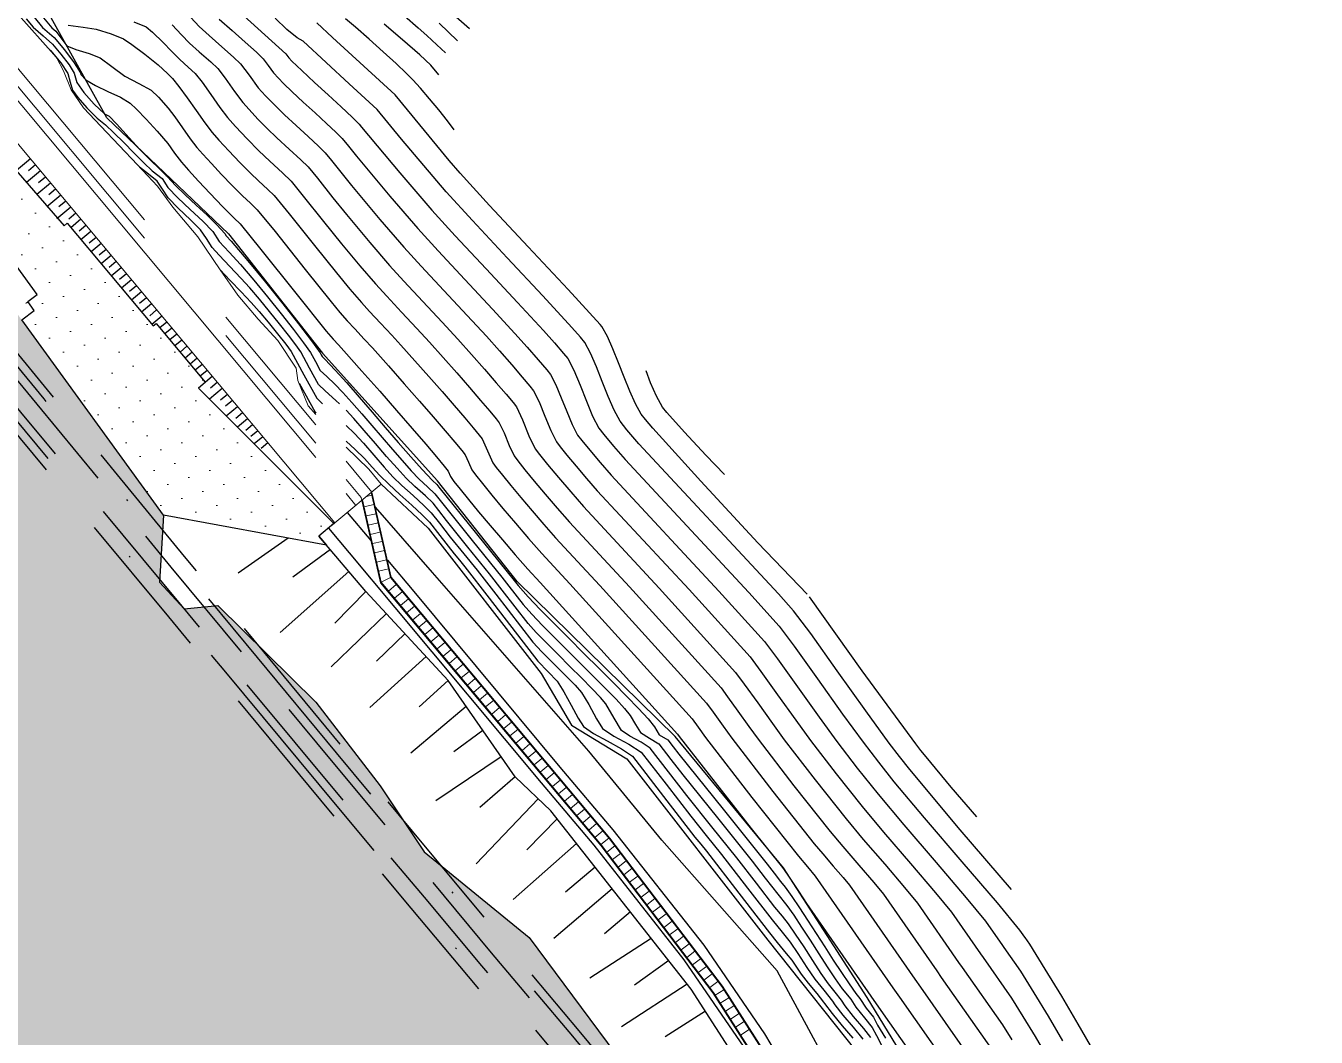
# Model space of a CAD drawing. Extents: x -367 to 63045, y 275 to 109039.
# Drawn here: x 62294.1 to 62376, y 108328.4 to 108392.6 of the extents above; entities that cross this region are included whole.
import ezdxf

# ---------------------------------------------------------------- set-up
doc = ezdxf.new("R2010")
doc.units = 0
doc.header["$LTSCALE"] = 25.401856
doc.header["$MEASUREMENT"] = 0
for name, pattern in [('ACAD_ISO04W100', [30, 24, -3, 0, -3]), ('NASCOSTA', [9.525, 6.35, -3.175]), ('TRATTEGGIATA2', [0.375, 0.25, -0.125]), ('TRATTOPUNTO2', [12.7, 6.35, -3.175, 0, -3.175])]:
    doc.linetypes.add(name, pattern=pattern)
for name, color, linetype in [('Bâti', 7, 'Continuous'), ('CANALISATION', 2, 'Continuous'), ('colore lago', 131, 'Continuous'), ('Conduite 1000', 170, 'Continuous'), ('curve livello 5m', 7, 'Continuous'), ('Limite fiume', 6, 'Continuous'), ('LIN010CO', 2, 'Continuous'), ('LIN010TR', 2, 'NASCOSTA'), ('LIN018CO', 6, 'Continuous'), ('LIN018TR', 6, 'NASCOSTA'), ('LINCOLO-ROSSO-070', 30, 'Continuous'), ('pendenze', 2, 'Continuous'), ('Per+Mod Surf', 7, 'Continuous'), ('sezioni', 7, 'Continuous'), ('Strade', 7, 'Continuous'), ('TalusHautBas', 7, 'Continuous')]:
    doc.layers.add(name, color=color, linetype=linetype)
doc.layers.add('Colori bordi', color=5, linetype='Continuous', plot=False)
doc.layers.add('no_plot', color=5, linetype='Continuous', plot=False)

msp = doc.modelspace()

# ---------------------------------------------------------------- hatches: boundary and pattern name
at = {"layer": 'colore lago', "linetype": 'Continuous', "lineweight": 0}
msp.add_hatch(color=256, dxfattribs=at).paths.add_polyline_path([(62336.92323, 108293.04813), (62333.90524, 108303.27811), (62333.50124, 108310.92212), (62334.36424, 108318.97013), (62332.61625, 108325.87713), (62326.06826, 108334.70213), (62319.40526, 108340.13313), (62316.61826, 108344.33414), (62312.52126, 108349.63313), (62306.31327, 108355.78014), (62304.17027, 108355.55414), (62302.59827, 108357.25814), (62302.86027, 108361.51714), (62293.86072, 108373.91181), (62285.29071, 108385.71488), (62282.40962, 108385.02816), (62274.51151, 108391.43158), (62273.76615, 108394.55875), (62260.40498, 108410.55144), (62260.52889, 108410.65209), (62260.3153, 108410.90117), (62255.5903, 108416.41117), (62250.33131, 108421.94018), (62241.24231, 108431.17917), (62234.98331, 108437.62619), (62227.60532, 108445.26418), (62220.97633, 108452.32219), (62211.76733, 108462.6542), (62208.62233, 108466.7012), (62197.58734, 108482.1832), (62191.89137, 108491.3199), (62191.43882, 108491.03891), (62186.59769, 108488.03303), (62181.27969, 108484.73108), (62168.59034, 108476.85222), (62174.6282, 108467.19098), (62189.12332, 108443.99721), (62186.69934, 108442.47111), (62188.56332, 108439.28421), (62189.55032, 108437.2682), (62191.19031, 108432.91621), (62192.78731, 108428.64721), (62194.52631, 108424.4992), (62197.2043, 108419.1592), (62200.2003, 108414.07821), (62204.1643, 108407.81121), (62206.6852, 108403.75234), (62207.99329, 108401.6462), (62212.81229, 108394.01118), (62216.40901, 108388.33722), (62217.92529, 108388.60119), (62221.00729, 108386.75419), (62224.21728, 108383.37418), (62224.25628, 108374.64619), (62231.54027, 108364.01618), (62237.33527, 108356.54217), (62246.91026, 108344.37718), (62258.01525, 108328.60216), (62257.89824, 108328.25189), (62266.16024, 108316.11416), (62275.87224, 108302.28214), (62285.89723, 108284.80716), (62293.80836, 108270.24562), (62344.47634, 108270.24559), (62342.63322, 108276.55612), (62338.51123, 108287.84912)])
at = {"layer": 'LIN010CO', "linetype": 'Continuous', "lineweight": 0}
h = msp.add_hatch(dxfattribs=at)
h.set_pattern_fill('DOTS', color=256, scale=20, angle=-45.0000337, style=0)
h.set_pattern_definition([(314.9999663, (170922.6624, 46313.891), (1.325825475, 0.441940959), [0, -1.25])])
h.paths.add_polyline_path([(62293.8866, 108373.87615), (62294.74989, 108374.50297), (62294.36226, 108375.0659), (62294.97124, 108375.52722), (62287.60552, 108385.68906), (62288.17528, 108386.18233), (62282.90207, 108393.29149), (62282.52255, 108393.0156), (62281.52408, 108397.20465), (62296.55122, 108379.88712), (62296.74527, 108380.04923), (62302.195, 108373.52616), (62302.38904, 108373.68828), (62305.512, 108369.95025), (62305.07168, 108369.58238), (62313.72335, 108361.01655), (62312.72414, 108360.17064), (62313.20972, 108359.60155), (62302.86027, 108361.51714)])

# ---------------------------------------------------------------- linework, layer by layer
at = {"layer": 'Bâti', "color": 2, "linetype": 'Continuous'}
for p, q in [((62314.52294, 108361.68366), (62316.02128, 108359.89797)), ((62313.32636, 108360.68276), (62314.63669, 108359.12113)), ((62314.63669, 108359.12113), (62317.54327, 108355.65713)), ((62317.06852, 108358.64989), (62318.74183, 108356.65567)), ((62318.74183, 108356.65567), (62328.01701, 108345.51984)), ((62317.54326, 108355.65715), (62326.82025, 108344.51914)), ((62328.01701, 108345.51984), (62331.368, 108341.5394)), ((62326.82025, 108344.51914), (62330.15825, 108340.55414)), ((62331.368, 108341.5394), (62337.14131, 108334.21007)), ((62330.15825, 108340.55414), (62335.88325, 108333.28614)), ((62337.14131, 108334.21007), (62340.99163, 108328.57867)), ((62335.88325, 108333.28614), (62339.67724, 108327.73714)), ((62340.99163, 108328.57867), (62345.97806, 108320.24771))]:
    msp.add_line(p, q, dxfattribs=at)
at = {"layer": 'CANALISATION', "linetype": 'Continuous', "lineweight": 0}
for p, q in [((62316.62652, 108357.22555), (62330.60626, 108340.53814)), ((62316.67263, 108357.24839), (62317.26785, 108357.54334)), ((62317.13536, 108356.69603), (62317.63031, 108357.11067)), ((62317.52071, 108356.23605), (62318.01566, 108356.65069)), ((62317.90606, 108355.77607), (62318.401, 108356.1907)), ((62318.2914, 108355.31608), (62318.78635, 108355.73072)), ((62318.67675, 108354.8561), (62319.1717, 108355.27074)), ((62319.0621, 108354.39612), (62319.55704, 108354.81076)), ((62319.44744, 108353.93614), (62319.94239, 108354.35077)), ((62319.83279, 108353.47615), (62320.32774, 108353.89079)), ((62320.21814, 108353.01617), (62320.71308, 108353.43081)), ((62320.60348, 108352.55619), (62321.09843, 108352.97082)), ((62320.98883, 108352.0962), (62321.48378, 108352.51084)), ((62321.37418, 108351.63622), (62321.86912, 108352.05086)), ((62321.75952, 108351.17624), (62322.25447, 108351.59088)), ((62322.14487, 108350.71626), (62322.63982, 108351.13089)), ((62322.53022, 108350.25627), (62323.02516, 108350.67091)), ((62322.91556, 108349.79629), (62323.41051, 108350.21093)), ((62323.30091, 108349.33631), (62323.79586, 108349.75095)), ((62323.68626, 108348.87633), (62324.1812, 108349.29096)), ((62324.0716, 108348.41634), (62324.56655, 108348.83098)), ((62324.45695, 108347.95636), (62324.9519, 108348.371)), ((62324.8423, 108347.49638), (62325.33724, 108347.91102)), ((62325.22764, 108347.0364), (62325.72259, 108347.45103)), ((62325.61299, 108346.57641), (62326.10794, 108346.99105)), ((62325.99834, 108346.11643), (62326.49328, 108346.53107)), ((62326.38368, 108345.65645), (62326.87863, 108346.07108)), ((62326.76903, 108345.19646), (62327.26398, 108345.6111)), ((62327.15438, 108344.73648), (62327.64932, 108345.15112)), ((62327.53972, 108344.2765), (62328.03467, 108344.69114)), ((62327.92507, 108343.81652), (62328.42002, 108344.23115)), ((62328.31042, 108343.35653), (62328.80536, 108343.77117)), ((62328.69576, 108342.89655), (62329.19071, 108343.31119)), ((62329.08111, 108342.43657), (62329.57606, 108342.85121)), ((62329.46646, 108341.97659), (62329.9614, 108342.39122)), ((62329.8518, 108341.5166), (62330.34675, 108341.93124)), ((62330.23715, 108341.05662), (62330.7321, 108341.47126)), ((62330.6225, 108340.59664), (62331.11744, 108341.01127)), ((62330.98737, 108340.11951), (62331.50155, 108340.51005)), ((62331.35033, 108339.64166), (62331.8645, 108340.0322)), ((62331.71325, 108339.16386), (62332.22742, 108339.55441)), ((62332.07616, 108338.68606), (62332.59033, 108339.07661)), ((62332.43908, 108338.20826), (62332.95325, 108338.59881)), ((62332.802, 108337.73047), (62333.31617, 108338.12101)), ((62333.16492, 108337.25267), (62333.67909, 108337.64321)), ((62333.52783, 108336.77487), (62334.042, 108337.16541)), ((62333.89075, 108336.29707), (62334.40492, 108336.68762)), ((62334.25367, 108335.81927), (62334.76784, 108336.20982)), ((62334.61658, 108335.34148), (62335.13075, 108335.73202)), ((62334.9795, 108334.86368), (62335.49367, 108335.25422)), ((62335.34242, 108334.38588), (62335.85659, 108334.77642)), ((62335.70534, 108333.90808), (62336.21951, 108334.29862)), ((62336.06825, 108333.43028), (62336.58242, 108333.82083)), ((62336.43117, 108332.95248), (62336.94534, 108333.34303)), ((62336.79409, 108332.47469), (62337.30826, 108332.86523)), ((62337.157, 108331.99689), (62337.67117, 108332.38743)), ((62337.51992, 108331.51909), (62338.03409, 108331.90963)), ((62338.41285, 108331.37953), (62337.86895, 108331.0316)), ((62338.73618, 108330.8741), (62338.19227, 108330.52616)), ((62339.0595, 108330.36867), (62338.5156, 108330.02073)), ((62339.38283, 108329.86324), (62338.83892, 108329.5153)), ((62339.70615, 108329.35781), (62339.16224, 108329.00987)), ((62340.02948, 108328.85237), (62339.48557, 108328.50444))]:
    msp.add_line(p, q, dxfattribs=at)
at = {"layer": 'CANALISATION', "linetype": 'Continuous', "lineweight": 0, "flags": 128}
for points in [[(62316.67262, 108357.2484), (62330.64896, 108340.56505), (62337.7555, 108331.20893), (62343.54639, 108322.15642), (62348.91514, 108310.66853), (62354.1961, 108294.21248)], [(62317.26785, 108357.54334), (62331.1538, 108340.96787), (62338.2854, 108331.57877), (62344.11328, 108322.46843), (62349.51742, 108310.90481), (62354.81089, 108294.40978)], [(62317.31395, 108357.56618), (62331.19291, 108340.99907), (62338.32645, 108331.60742), (62344.15719, 108322.4926), (62349.56407, 108310.92311), (62354.85852, 108294.42506)], [(62330.60626, 108340.53814), (62337.71424, 108331.18013), (62343.50224, 108322.13212), (62348.86823, 108310.65013), (62354.14822, 108294.19712)]]:
    msp.add_lwpolyline(points, dxfattribs=at)
at = {"layer": 'Colori bordi', "linetype": 'Continuous', "lineweight": 0, "flags": 128}
msp.add_lwpolyline([(62293.80836, 108270.24562), (62344.47634, 108270.24559), (62342.63322, 108276.55612), (62338.51123, 108287.84912), (62336.92323, 108293.04813), (62333.90524, 108303.27811), (62333.50124, 108310.92212), (62334.36424, 108318.97013), (62332.61625, 108325.87713), (62326.06826, 108334.70213), (62319.40526, 108340.13313), (62316.61826, 108344.33414), (62312.52126, 108349.63313), (62306.31327, 108355.78014), (62304.17027, 108355.55414), (62302.59827, 108357.25814), (62302.86027, 108361.51714), (62293.86072, 108373.91181)], dxfattribs=at)
at = {"layer": 'Conduite 1000', "linetype": 'TRATTEGGIATA2', "ltscale": 1.5, "flags": 128}
for points, elevation in [([(62251.95946, 108435.53684), (62257.4907, 108429.58396), (62263.07437, 108424.05841), (62264.02223, 108422.78383), (62264.81419, 108421.02543), (62266.05072, 108417.42945), (62273.68149, 108396.40989), (62274.80459, 108394.23107), (62275.54754, 108393.3015), (62285.15483, 108381.73258), (62287.02351, 108379.45941), (62288.3225, 108377.94112), (62288.51647, 108377.71842), (62290.86799, 108375.02093), (62291.05237, 108374.80341), (62292.10461, 108373.56749), (62292.17715, 108373.4816), (62295.67762, 108369.23307), (62299.92524, 108364.06733), (62304.18014, 108358.89406), (62309.20658, 108352.82374), (62314.23312, 108346.7533), (62319.36916, 108340.58435), (62324.5069, 108334.41528), (62329.22024, 108328.76836), (62333.93474, 108323.12195), (62354.72119, 108298.35522), (62356.13646, 108296.63077), (62357.41948, 108295.16879), (62358.1715, 108294.23255), (62359.12181, 108293.10567), (62359.46553, 108292.72139), (62364.09006, 108286.93347), (62371.40697, 108278.241), (62371.76234, 108277.14286), (62370.74431, 108276.81342), (62370.45345, 108277.71223), (62363.26266, 108286.25487), (62358.64817, 108292.03023), (62358.31389, 108292.40394), (62357.34529, 108293.55252), (62356.59987, 108294.48054), (62355.32057, 108295.93828), (62353.89782, 108297.67185), (62333.11428, 108322.43512), (62328.39878, 108328.08271), (62323.68507, 108333.73008), (62318.54685, 108339.89972), (62313.40989, 108346.06977), (62308.38244, 108352.14133), (62303.35487, 108358.21301), (62299.09877, 108363.38775), (62294.85182, 108368.55267), (62291.35549, 108372.79617), (62291.28851, 108372.87547), (62290.2369, 108374.11066), (62290.05656, 108374.32342), (62287.70961, 108377.01565), (62287.51254, 108377.24192), (62286.20363, 108378.7718), (62284.32996, 108381.05104), (62274.71796, 108392.62562), (62273.90228, 108393.64619), (62272.69906, 108395.98046), (62265.04183, 108417.07289), (62263.81836, 108420.63092), (62263.09432, 108422.23852), (62262.26413, 108423.35486), (62256.72212, 108428.83919), (62251.1756, 108434.80851)], 279.04002), ([(62252.41321, 108431.84472), (62254.14115, 108430.06182), (62258.02784, 108426.06464), (62261.92291, 108422.06028), (62262.7758, 108420.95461), (62263.27823, 108419.7726), (62264.06082, 108417.4834), (62264.96708, 108414.69504), (62265.87182, 108411.91133), (62271.4111, 108395.0468), (62272.60671, 108392.52841), (62273.16639, 108391.87993), (62283.44518, 108379.71143), (62284.98426, 108377.84661), (62285.99854, 108376.72741), (62287.47736, 108375.21273), (62288.9777, 108373.67422), (62289.15044, 108373.48544), (62290.34883, 108372.2227), (62292.05886, 108370.14168), (62293.77573, 108368.05304), (62298.89739, 108361.89308), (62304.02188, 108355.73194), (62307.20367, 108351.89342), (62314.27247, 108343.36907), (62319.39961, 108337.2491), (62323.03994, 108332.90385), (62324.53695, 108331.11621), (62324.65013, 108330.97909), (62325.7453, 108329.67485), (62334.25039, 108319.52437), (62334.42615, 108319.3151), (62350.21247, 108300.51809), (62352.17408, 108298.15808), (62354.56962, 108295.25147), (62355.40394, 108294.28255), (62356.42608, 108293.00175), (62357.81361, 108291.33771), (62361.63176, 108286.69279), (62365.61676, 108281.91706), (62369.66666, 108277.06356), (62370.1606, 108275.60771), (62369.14733, 108275.26393), (62368.71742, 108276.53105), (62364.79521, 108281.23153), (62360.80768, 108286.01029), (62356.98941, 108290.65536), (62355.59692, 108292.32534), (62354.58008, 108293.5995), (62353.75126, 108294.56203), (62351.34979, 108297.47584), (62349.39134, 108299.83204), (62333.60679, 108318.62695), (62333.43063, 108318.83669), (62324.92551, 108328.98721), (62323.82779, 108330.29449), (62323.71416, 108330.43217), (62322.21974, 108332.21671), (62318.57941, 108336.56196), (62313.45054, 108342.68399), (62306.37988, 108351.21058), (62303.19867, 108355.04841), (62298.07463, 108361.209), (62292.95105, 108367.37127), (62291.23217, 108369.46236), (62289.5464, 108371.51386), (62288.36762, 108372.75592), (62288.19978, 108372.93934), (62286.71174, 108374.46524), (62285.21904, 108375.99415), (62284.17478, 108377.14643), (62282.62383, 108379.02563), (62272.35264, 108391.18512), (62271.70215, 108391.93883), (62270.41558, 108394.64883), (62264.85473, 108411.57901), (62263.94947, 108414.36431), (62263.04573, 108417.14495), (62262.27832, 108419.38975), (62261.84475, 108420.40974), (62261.11315, 108421.35819), (62257.26071, 108425.31871), (62253.3734, 108429.31652), (62251.64486, 108431.10005)], 277.83343)]:
    msp.add_lwpolyline(points, close=True, dxfattribs=dict(at, elevation=elevation))
at = {"layer": 'Conduite 1000', "linetype": 'TRATTOPUNTO2', "ltscale": 0.1, "flags": 128}
for points, elevation in [([(62251.56753, 108435.17267), (62257.10641, 108429.21158), (62262.66925, 108423.70664), (62263.55828, 108422.51117), (62264.31628, 108420.82817), (62265.54628, 108417.25117), (62273.19028, 108396.19517), (62274.35343, 108393.93863), (62275.13275, 108392.96356), (62284.7424, 108381.39181), (62286.61357, 108379.1156), (62287.91752, 108377.59152), (62288.11304, 108377.36704), (62290.46228, 108374.67217), (62290.64464, 108374.45703), (62291.69656, 108373.22148), (62291.76632, 108373.13888), (62295.26472, 108368.89287), (62299.512, 108363.72754), (62303.7675, 108358.55354), (62308.79451, 108352.48254), (62313.82151, 108346.41154), (62318.95801, 108340.24203), (62324.09598, 108334.07268), (62328.80951, 108328.42553), (62333.52451, 108322.77853), (62354.30951, 108298.01353), (62355.72851, 108296.28453), (62357.00968, 108294.82467), (62357.7584, 108293.89253), (62358.71785, 108292.7548), (62359.05685, 108292.37581), (62363.67636, 108286.59417), (62370.93021, 108277.97661), (62371.25333, 108276.97814)], 279.04002), ([(62252.02903, 108431.47238), (62253.75728, 108429.68917), (62257.64428, 108425.69167), (62261.51803, 108421.70923), (62262.31028, 108420.68217), (62262.77828, 108419.58117), (62263.55328, 108417.31417), (62264.45828, 108414.52967), (62265.36328, 108411.74517), (62270.91334, 108394.84782), (62272.15443, 108392.23362), (62272.75952, 108391.53252), (62283.03451, 108379.36853), (62284.57952, 108377.49652), (62285.60879, 108376.36078), (62287.09455, 108374.83898), (62288.58874, 108373.30678), (62288.75903, 108373.12068), (62289.94762, 108371.86828), (62291.64552, 108369.80202), (62293.36339, 108367.71216), (62298.48601, 108361.55104), (62303.61028, 108355.39017), (62306.79178, 108351.552), (62313.86151, 108343.02653), (62318.98951, 108336.90553), (62322.62984, 108332.56028), (62324.12555, 108330.77419), (62324.23896, 108330.63679), (62325.3354, 108329.33103), (62333.84051, 108319.18053), (62334.01647, 108318.97103), (62349.80191, 108300.17506), (62351.76193, 108297.81696), (62354.16044, 108294.90675), (62354.99201, 108293.94103), (62356.0115, 108292.66354), (62357.40151, 108290.99654), (62361.21972, 108286.35154), (62365.20599, 108281.5743), (62369.19204, 108276.7973), (62369.65397, 108275.43582)], 277.83343)]:
    msp.add_lwpolyline(points, dxfattribs=dict(at, elevation=elevation))
at = {"layer": 'curve livello 5m', "color": 2, "flags": 128}
for points in [[(62300.98674, 108392.826), (62301.77012, 108392.51838), (62302.16088, 108392.17274), (62302.83585, 108391.52848), (62302.83585, 108391.52848), (62303.37803, 108390.96784), (62303.89703, 108390.43246), (62303.89703, 108390.43246), (62304.43543, 108389.94948), (62304.87812, 108389.54719), (62304.87812, 108389.54719), (62305.30384, 108389.0009), (62305.85662, 108388.22012), (62306.4315, 108387.40494), (62306.92353, 108386.75546), (62306.92353, 108386.75546), (62307.42668, 108386.19139), (62308.16318, 108385.40841), (62308.91206, 108384.6414), (62308.91206, 108384.6414), (62309.60077, 108383.99083), (62310.41357, 108383.2438), (62310.96588, 108382.71351), (62310.96588, 108382.71351), (62311.73113, 108381.77412), (62313.02378, 108380.14801), (62314.14821, 108378.74904), (62314.14821, 108378.74904), (62315.32808, 108377.33909), (62316.31083, 108376.19392), (62316.31083, 108376.19392), (62317.0282, 108375.40851), (62317.97412, 108374.39564), (62318.94386, 108373.35788), (62319.73266, 108372.49784), (62319.73266, 108372.49784), (62320.60881, 108371.5145), (62321.46893, 108370.54021), (62322.2742, 108369.6198), (62322.98582, 108368.79808), (62323.56496, 108368.11988), (62323.97281, 108367.63001), (62324.17056, 108367.37331), (62324.17056, 108367.37331), (62324.4794, 108366.72919), (62324.79573, 108365.93481), (62325.10816, 108365.27838), (62325.10816, 108365.27838), (62325.34584, 108364.95333), (62325.78787, 108364.39929), (62326.38542, 108363.67479), (62327.08969, 108362.83836), (62327.85185, 108361.94855), (62328.62308, 108361.06388), (62328.62308, 108361.06388), (62332.4332, 108356.9635), (62338.2421, 108350.54903), (62338.66024, 108349.98578), (62339.3107, 108349.07508), (62340.01355, 108348.08886), (62340.58886, 108347.299), (62340.58886, 108347.299), (62342.87026, 108344.33602), (62345.16962, 108341.43725), (62345.16962, 108341.43725), (62345.97992, 108340.47108), (62346.99333, 108339.28866), (62347.93893, 108338.18329), (62348.54577, 108337.44821), (62348.54577, 108337.44821), (62351.92586, 108332.5822), (62352.21764, 108332.16591), (62355.53008, 108327.43975)], [(62356.6809, 108337.74114), (62353.42403, 108341.53261), (62350.22302, 108345.37136), (62349.56841, 108346.19662), (62348.91892, 108347.04015), (62348.91892, 108347.04015), (62347.43069, 108349.08334), (62345.61257, 108351.63451), (62343.92997, 108353.99029), (62342.84831, 108355.4473), (62341.88744, 108356.50835), (62333.03078, 108366.03969), (62332.26604, 108366.932), (62331.82953, 108367.48004), (62331.46016, 108368.17808), (62331.08509, 108369.04414), (62330.70769, 108369.99238), (62330.33136, 108370.93695), (62329.95949, 108371.79201), (62329.59547, 108372.47172), (62329.31227, 108372.80948), (62328.77209, 108373.4225), (62326.93182, 108375.42896), (62324.66945, 108377.85001), (62322.46264, 108380.21303), (62320.78903, 108382.04536), (62317.9568, 108385.39162), (62316.41143, 108387.2664), (62314.6325, 108388.89786), (62311.73198, 108391.61285), (62311.34155, 108391.81983), (62310.69426, 108392.35592), (62309.95114, 108393.06865)], [(62320.3556, 108392.7536), (62321.51934, 108391.63596)], [(62295.51598, 108391.18841), (62295.69913, 108391.01969), (62295.69913, 108391.01969), (62296.34448, 108390.23161), (62296.79479, 108389.5529), (62296.79479, 108389.5529), (62296.94287, 108389.00884), (62297.08915, 108388.48639), (62297.08915, 108388.48639), (62297.42645, 108388.02912), (62298.00408, 108387.37599), (62298.64874, 108386.72294), (62298.64874, 108386.72294), (62299.18503, 108386.29808), (62299.71674, 108385.79596), (62300.33772, 108385.17123), (62300.98838, 108384.50572), (62301.6091, 108383.88127), (62302.14029, 108383.37971), (62302.14029, 108383.37971), (62302.77488, 108382.87733), (62303.14129, 108382.32505), (62303.76496, 108381.66668), (62304.56266, 108380.91704), (62305.35963, 108380.168), (62305.98109, 108379.51141), (62305.98109, 108379.51141), (62306.39808, 108378.88009), (62307.02442, 108378.2021), (62307.74584, 108377.42941), (62307.74584, 108377.42941), (62308.58364, 108376.43773), (62309.4643, 108375.3667), (62310.32619, 108374.29394), (62311.10769, 108373.29707), (62311.74715, 108372.45368), (62312.18297, 108371.8414), (62312.18297, 108371.8414), (62312.49655, 108371.27223), (62312.81153, 108370.7005), (62313.22437, 108370.3104), (62313.7355, 108369.83671), (62313.7355, 108369.83671), (62314.24396, 108369.29581), (62314.81732, 108368.65691), (62315.43706, 108367.94799), (62316.08461, 108367.19706), (62316.74146, 108366.43211), (62317.38905, 108365.68114), (62318.00885, 108364.97214), (62318.58231, 108364.33312), (62319.09089, 108363.79206), (62319.09089, 108363.79206), (62319.61412, 108363.30497), (62320.08733, 108362.86041), (62320.08733, 108362.86041), (62320.57867, 108362.22787), (62322.45559, 108359.9008), (62324.33246, 108357.57379), (62324.33246, 108357.57379), (62324.78149, 108356.99572), (62325.67969, 108355.8394), (62326.23557, 108355.2252), (62326.91571, 108354.51295), (62327.68388, 108353.73196), (62328.50385, 108352.91153), (62329.33939, 108352.08096), (62330.15427, 108351.26958), (62330.91227, 108350.50668), (62331.57716, 108349.82157), (62332.11271, 108349.24357), (62332.4827, 108348.80197), (62332.4827, 108348.80197), (62332.81816, 108348.21537), (62333.12033, 108347.70618), (62333.12033, 108347.70618), (62333.69234, 108347.3526), (62334.30289, 108346.98427), (62334.30289, 108346.98427), (62335.05627, 108346.00845), (62335.81471, 108345.02608), (62338.01391, 108342.28654), (62340.20903, 108339.55197), (62340.20903, 108339.55197), (62341.04611, 108338.46674), (62341.83763, 108337.44172), (62341.83763, 108337.44172), (62342.41598, 108336.73122), (62342.85246, 108336.10966), (62343.35208, 108335.3571), (62343.88992, 108334.52537), (62344.44108, 108333.66627), (62344.98066, 108332.83164), (62345.48373, 108332.07329), (62345.9254, 108331.44306), (62345.9254, 108331.44306), (62346.46713, 108330.77304), (62346.78543, 108330.27813), (62347.33583, 108329.60064), (62347.82819, 108328.98752), (62347.82819, 108328.98752), (62348.10572, 108328.46975), (62348.42514, 108327.86486)]]:
    msp.add_lwpolyline(points, dxfattribs=at)
at = {"layer": 'Limite fiume', "color": 2, "linetype": 'Continuous'}
for p, q in [((62302.86026, 108361.51716), (62302.59826, 108357.25816)), ((62302.59826, 108357.25816), (62304.17026, 108355.55416)), ((62304.17026, 108355.55416), (62306.31326, 108355.78016)), ((62306.31326, 108355.78016), (62312.52126, 108349.63315)), ((62312.52126, 108349.63315), (62316.61825, 108344.33415)), ((62316.61825, 108344.33415), (62319.40525, 108340.13315)), ((62319.40525, 108340.13315), (62326.06825, 108334.70214)), ((62326.06825, 108334.70214), (62332.61624, 108325.87714))]:
    msp.add_line(p, q, dxfattribs=at)
at = {"layer": 'Limite fiume', "color": 2, "linetype": 'Continuous', "flags": 128}
msp.add_lwpolyline([(62293.86072, 108373.91181), (62294.6545, 108374.50032), (62294.25922, 108375.08283), (62294.83802, 108375.52213), (62287.449, 108385.72845), (62288.0425, 108386.16136), (62282.89542, 108393.22148), (62282.53665, 108392.95645), (62281.52408, 108397.20465), (62296.55122, 108379.88712), (62296.74527, 108380.04923), (62302.195, 108373.52616), (62302.38904, 108373.68828), (62305.512, 108369.95025), (62305.07168, 108369.58238), (62313.6709, 108360.97278), (62312.72414, 108360.17064), (62313.20972, 108359.60155), (62302.86027, 108361.51714)], close=True, dxfattribs=at)
at = {"layer": 'LIN010CO', "linetype": 'Continuous', "lineweight": 0}
for p, q in [((62316.04295, 108362.95184), (62317.26785, 108357.54333)), ((62316.08769, 108362.98073), (62317.31396, 108357.56617)), ((62315.40013, 108362.64063), (62316.62652, 108357.22554)), ((62315.48614, 108362.48728), (62316.67263, 108357.24839)), ((62316.21537, 108362.19052), (62315.58565, 108362.0479)), ((62316.08283, 108362.77576), (62315.73843, 108362.69776)), ((62316.34791, 108361.60528), (62315.7182, 108361.46266)), ((62316.48046, 108361.02004), (62315.85074, 108360.87742)), ((62316.613, 108360.43479), (62315.98328, 108360.29218)), ((62316.74554, 108359.84955), (62316.11582, 108359.70694)), ((62316.87809, 108359.26431), (62316.24837, 108359.12169)), ((62317.01063, 108358.67907), (62316.38091, 108358.53645)), ((62317.14317, 108358.09382), (62316.51345, 108357.95121))]:
    msp.add_line(p, q, dxfattribs=at)
at = {"layer": 'LIN010CO', "linetype": 'Continuous', "lineweight": 0, "flags": 128}
msp.add_lwpolyline([(62294.11443, 108374.99243), (62294.15625, 108374.97173), (62294.18851, 108374.9896), (62294.20931, 108375.00533), (62294.23011, 108375.02107), (62294.26754, 108375.04939), (62294.27499, 108375.05958)], dxfattribs=at)
at = {"layer": 'LIN010TR', "lineweight": 0, "ltscale": 0.1, "flags": 128}
for points in [[(62275.79135, 108411.21357), (62281.64521, 108404.20678), (62312.53164, 108367.23715)], [(62275.79135, 108410.0505), (62281.64521, 108403.04371), (62312.53164, 108366.07408)], [(62314.44585, 108364.94593), (62316.08769, 108362.98073)], [(62314.44585, 108363.78286), (62315.40013, 108362.64063)]]:
    msp.add_lwpolyline(points, dxfattribs=at)
at = {"layer": 'LIN018CO', "color": 2}
for p, q in [((62294.41171, 108384.13168), (62293.53107, 108383.39595)), ((62295.05286, 108383.36426), (62294.17222, 108382.62853)), ((62294.73229, 108383.74797), (62294.29371, 108383.38156)), ((62295.694, 108382.59684), (62294.81336, 108381.86111)), ((62295.37343, 108382.98055), (62294.93486, 108382.61414)), ((62296.33515, 108381.82942), (62295.45451, 108381.09368)), ((62296.01458, 108382.21313), (62295.576, 108381.84672)), ((62296.97629, 108381.062), (62296.09565, 108380.32626)), ((62296.65572, 108381.44571), (62296.21714, 108381.0793)), ((62297.29686, 108380.67829), (62296.85829, 108380.31188)), ((62297.61744, 108380.29458), (62296.98307, 108379.7646)), ((62297.93801, 108379.91087), (62297.49943, 108379.54446)), ((62298.25858, 108379.52716), (62297.62422, 108378.99718)), ((62298.57915, 108379.14345), (62298.14058, 108378.77704)), ((62298.89973, 108378.75974), (62298.26536, 108378.22975)), ((62299.2203, 108378.37603), (62298.78172, 108378.00962)), ((62299.54087, 108377.99232), (62298.90651, 108377.46233)), ((62299.86144, 108377.60861), (62299.42287, 108377.2422)), ((62300.18201, 108377.2249), (62299.54765, 108376.69491)), ((62300.50259, 108376.84119), (62300.06401, 108376.47478)), ((62300.82316, 108376.45748), (62300.18879, 108375.92749)), ((62301.14373, 108376.07377), (62300.70516, 108375.70736)), ((62301.4643, 108375.69006), (62300.82994, 108375.16007)), ((62301.78488, 108375.30635), (62301.3463, 108374.93994)), ((62302.10545, 108374.92264), (62301.47108, 108374.39265)), ((62302.42602, 108374.53893), (62301.98744, 108374.17252)), ((62302.74659, 108374.15522), (62302.11223, 108373.62523)), ((62303.06717, 108373.77151), (62302.62859, 108373.4051)), ((62303.38774, 108373.3878), (62302.94742, 108373.01993)), ((62303.70831, 108373.00409), (62303.26973, 108372.63768)), ((62304.02888, 108372.62038), (62303.58856, 108372.25251)), ((62304.34945, 108372.23667), (62303.91088, 108371.87026)), ((62304.67003, 108371.85296), (62304.22971, 108371.48509)), ((62304.9906, 108371.46925), (62304.55202, 108371.10284)), ((62305.31117, 108371.08554), (62304.87085, 108370.71767)), ((62305.95232, 108370.31812), (62305.07168, 108369.58238)), ((62305.63174, 108370.70183), (62305.19317, 108370.33542)), ((62306.59346, 108369.5507), (62305.78115, 108368.87205)), ((62306.27289, 108369.93441), (62305.83431, 108369.568)), ((62306.91403, 108369.16699), (62306.47894, 108368.80349)), ((62307.2346, 108368.78328), (62306.80126, 108368.42124)), ((62307.55518, 108368.39957), (62306.84537, 108367.80655)), ((62307.87575, 108368.01586), (62307.44589, 108367.65673)), ((62308.19632, 108367.63215), (62307.55484, 108367.09622)), ((62308.51689, 108367.24844), (62308.08181, 108366.88494)), ((62308.83747, 108366.86473), (62308.40412, 108366.50269)), ((62309.15804, 108366.48102), (62308.61906, 108366.03072)), ((62309.47861, 108366.09731), (62309.04875, 108365.73818))]:
    msp.add_line(p, q, dxfattribs=at)
at = {"layer": 'LIN018TR', "linetype": 'ACAD_ISO04W100', "lineweight": 0, "ltscale": 0.1, "flags": 128}
for points in [[(62275.79135, 108409.14888), (62312.53164, 108365.17246)], [(62314.44585, 108362.88124), (62315.07181, 108362.132)]]:
    msp.add_lwpolyline(points, dxfattribs=at)
at = {"layer": 'LINCOLO-ROSSO-070', "linetype": 'Continuous', "lineweight": 0}
msp.add_line((62313.72335, 108361.01655), (62313.5631, 108360.8823), dxfattribs=at)
at = {"layer": 'no_plot', "flags": 128}
for points in [[(62307.07731, 108394.00994), (62310.62815, 108390.80588), (62310.81999, 108390.54404), (62311.0065, 108390.34576), (62311.64109, 108389.73439), (62312.44036, 108388.9913), (62313.30423, 108388.19801), (62314.13259, 108387.43603), (62314.82537, 108386.78685), (62315.28247, 108386.33199), (62315.4246, 108386.15492), (62317.86265, 108383.24143), (62319.89339, 108380.87507), (62321.37575, 108379.25212), (62323.33039, 108377.15914), (62325.33423, 108375.01474), (62326.9642, 108373.23757), (62327.66548, 108372.44572), (62328.23818, 108371.78441), (62328.51049, 108371.45204), (62328.89754, 108370.71002), (62329.29373, 108369.76666), (62329.69386, 108368.75308), (62330.09276, 108367.80038), (62330.48525, 108367.03971), (62330.80703, 108366.62354), (62331.42332, 108365.88458), (62332.14924, 108365.04453), (62339.99659, 108356.59938), (62341.92707, 108354.46765), (62342.87603, 108353.18939), (62344.3522, 108351.12262), (62345.94726, 108348.88444), (62347.25291, 108347.09192), (62348.22878, 108345.8245), (62349.21234, 108344.58454), (62351.12658, 108342.30205), (62353.52068, 108339.50873), (62355.75455, 108336.89739), (62357.18813, 108335.16085), (62357.49052, 108334.72553), (62357.51662, 108334.68829), (62357.81295, 108334.26549), (62358.79446, 108332.69242), (62359.83742, 108330.96804), (62360.88718, 108329.18738), (62361.8891, 108327.44543)], [(62295.14717, 108393.2221), (62295.78017, 108392.46263), (62296.03357, 108392.23763), (62296.40746, 108391.72797), (62296.72595, 108391.31072), (62297.30528, 108391.06944), (62298.14562, 108390.81478), (62298.84888, 108390.54906), (62299.58232, 108390.00402), (62300.39837, 108389.38586), (62301.30131, 108388.91846), (62302.08531, 108388.50166), (62302.53601, 108388.05267), (62303.14791, 108387.35532), (62303.57386, 108386.79483), (62304.06647, 108386.10073), (62304.55664, 108385.41039), (62304.97529, 108384.86117), (62305.35531, 108384.42667), (62305.90362, 108383.8285), (62306.55088, 108383.14038), (62307.22774, 108382.43604), (62307.86484, 108381.78921), (62308.37143, 108381.31569), (62308.80758, 108380.90428), (62309.93838, 108379.51616), (62311.84847, 108377.11331), (62313.51001, 108375.0461), (62314.06079, 108374.38792), (62314.51955, 108373.85334), (62314.99448, 108373.33623), (62315.60244, 108372.68638), (62316.1169, 108372.12797), (62317.13338, 108370.9878), (62318.13853, 108369.85113), (62319.09786, 108368.75777), (62319.97689, 108367.74753), (62320.74116, 108366.86022), (62321.35618, 108366.13564), (62321.78748, 108365.61362), (62322.0006, 108365.33395), (62322.2092, 108364.86892), (62322.41961, 108364.39772), (62322.65974, 108364.06518), (62323.09599, 108363.51235), (62323.68955, 108362.78578), (62324.40156, 108361.93205), (62325.1932, 108360.99773), (62326.02562, 108360.02937), (62326.85999, 108359.07355), (62328.65151, 108357.14556), (62336.39961, 108348.58972), (62336.78995, 108348.05131), (62337.25684, 108347.40254), (62340.191, 108343.59178), (62343.14826, 108339.86361), (62343.72966, 108339.17863), (62344.22458, 108338.59189), (62349.14353, 108331.51053), (62349.56815, 108330.90472), (62354.38864, 108324.02689)], [(62318.14596, 108393.22475), (62319.0255, 108392.46113), (62319.57539, 108391.96366), (62320.21345, 108391.3689), (62320.74827, 108390.85527)], [(62294.15474, 108393.03427), (62294.59825, 108392.50214), (62295.22, 108391.95213), (62295.81061, 108391.42567), (62296.35575, 108390.78105), (62296.86828, 108390.0949), (62297.19445, 108389.57308), (62297.35542, 108388.98987), (62297.81, 108388.33825), (62298.46472, 108387.59795), (62299.12315, 108386.99105), (62299.41455, 108386.83832), (62299.87209, 108386.35803), (62300.67858, 108385.47347), (62301.38351, 108384.71418), (62302.01177, 108384.07665), (62302.62327, 108383.47278), (62303.03456, 108383.08374), (62303.08909, 108383.04057), (62303.12058, 108382.99311), (62303.61552, 108382.45168), (62304.24222, 108381.84112), (62304.93459, 108381.19615), (62305.62655, 108380.55153), (62306.252, 108379.94198), (62306.74485, 108379.40223), (62306.84182, 108379.25542), (62307.15523, 108378.91807), (62308.2207, 108377.65691), (62309.34067, 108376.29484), (62310.43677, 108374.93058), (62311.43063, 108373.66281), (62312.24386, 108372.59024), (62312.79811, 108371.81158), (62312.86062, 108371.69811), (62312.92341, 108371.58414), (62313.10761, 108371.41194), (62313.75501, 108370.72324), (62314.48505, 108369.90974), (62315.27414, 108369.00711), (62316.09865, 108368.05097), (62316.93498, 108367.07699), (62317.75953, 108366.12081), (62318.54869, 108365.21807), (62319.27886, 108364.40443), (62319.92642, 108363.71553), (62320.20289, 108363.45703), (62320.33922, 108363.28153), (62322.72885, 108360.31878), (62325.11842, 108357.35612), (62325.20089, 108357.24994), (62325.36587, 108357.03755), (62326.00206, 108356.33236), (62326.77247, 108355.52118), (62327.64244, 108354.63206), (62328.5773, 108353.69303), (62329.54242, 108352.73212), (62330.50312, 108351.77738), (62331.42477, 108350.85683), (62332.2727, 108349.99852), (62333.01225, 108349.23048), (62333.60878, 108348.58074), (62334.02762, 108348.07734), (62334.3204, 108347.57419), (62334.86339, 108347.24272), (62335.20932, 108346.79465), (62335.55757, 108346.34358), (62338.36876, 108342.84168), (62341.17474, 108339.34614), (62341.60626, 108338.7867), (62342.01429, 108338.2583), (62342.31243, 108337.89203), (62342.73794, 108337.29137), (62343.21651, 108336.58058), (62343.73318, 108335.79082), (62344.27296, 108334.95323), (62344.8209, 108334.09895), (62345.36202, 108333.25913), (62345.88135, 108332.4649), (62346.36393, 108331.74741), (62346.79479, 108331.1378), (62347.04065, 108330.83371), (62347.446, 108330.20348), (62347.9075, 108329.63228), (62348.17169, 108329.13542), (62348.67455, 108328.30762)], [(62294.65096, 108393.12818), (62295.18921, 108392.48238), (62295.92209, 108391.83165), (62296.58076, 108391.05279), (62297.20002, 108390.22375), (62297.59411, 108389.59326), (62297.62169, 108389.49334), (62297.92455, 108389.15089), (62298.53577, 108388.78477), (62299.32746, 108388.4136), (62300.12404, 108388.04085), (62300.74993, 108387.66999), (62301.15419, 108387.29648), (62301.76051, 108386.66324), (62302.45719, 108385.89079), (62303.13255, 108385.09959), (62303.56917, 108384.50324), (62304.00118, 108383.91402), (62304.44044, 108383.41178), (62305.07424, 108382.72035), (62305.82241, 108381.92495), (62306.6048, 108381.1108), (62307.34123, 108380.36312), (62307.72843, 108379.99966), (62309.042, 108378.38718), (62311.26082, 108375.59596), (62313.19092, 108373.19463), (62313.62391, 108372.68305), (62313.95692, 108372.32301), (62314.30901, 108371.94304), (62315.45039, 108370.66278), (62316.57903, 108369.38645), (62317.65623, 108368.15875), (62318.64327, 108367.02439), (62319.50143, 108366.02806), (62320.19202, 108365.21446), (62320.67632, 108364.6283), (62320.91562, 108364.31426), (62321.07534, 108363.95738), (62321.29462, 108363.65045), (62321.68382, 108363.15235), (62322.2142, 108362.49754), (62322.85705, 108361.72046), (62323.58363, 108360.85556), (62324.36521, 108359.93728), (62325.17306, 108359.00007), (62325.97845, 108358.07839), (62326.76066, 108357.23659), (62335.47837, 108347.61006), (62335.59083, 108347.45431), (62340.15955, 108341.60796), (62342.14045, 108339.14031), (62342.19095, 108339.07488), (62342.20888, 108339.05285), (62342.56557, 108338.52176), (62343.15219, 108337.63042), (62343.66195, 108336.86329), (62347.75237, 108330.9747), (62348.2434, 108330.27413), (62353.81793, 108322.32046)], [(62296.81348, 108392.61476), (62297.76704, 108392.50361), (62298.58354, 108392.37406), (62299.53945, 108392.07474), (62300.32652, 108391.74872), (62300.86018, 108391.39244), (62301.67115, 108390.78365), (62302.51613, 108390.10498), (62303.10734, 108389.55584), (62303.28051, 108389.37698), (62303.44061, 108389.23251), (62303.84176, 108388.72734), (62304.35913, 108388.00667), (62304.9268, 108387.19617), (62305.47886, 108386.4215), (62305.94941, 108385.80832), (62306.37485, 108385.32585), (62306.9994, 108384.65183), (62307.7087, 108383.9078), (62308.38845, 108383.21531), (62308.89087, 108382.74071), (62309.48382, 108382.19575), (62309.88673, 108381.8089), (62310.83476, 108380.64514), (62312.43612, 108378.63066), (62313.82911, 108376.89757), (62314.69443, 108375.86351), (62315.41519, 108375.02363), (62315.94131, 108374.44761), (62316.63506, 108373.70476), (62317.34626, 108372.94367), (62317.92478, 108372.31291), (62318.81638, 108371.31282), (62319.69803, 108370.3158), (62320.53948, 108369.35678), (62321.31052, 108368.47066), (62321.98088, 108367.69237), (62322.52034, 108367.05682), (62322.89865, 108366.59894), (62323.08558, 108366.35363), (62323.42327, 108365.60085), (62323.76389, 108364.83805), (62323.97899, 108364.54017), (62324.36978, 108364.04494), (62324.90148, 108363.39409), (62325.5393, 108362.62933), (62326.24844, 108361.79237), (62326.99411, 108360.92493), (62327.74153, 108360.06871), (62330.54236, 108357.05453), (62337.32085, 108349.56937), (62337.74275, 108348.99484), (62338.37379, 108348.10864), (62338.92285, 108347.35077), (62341.53063, 108343.9639), (62344.15894, 108340.65043), (62344.69325, 108340.01333), (62345.3615, 108339.23365), (62345.98503, 108338.50476), (62346.38517, 108338.02005), (62350.53469, 108332.04636), (62350.89289, 108331.53532), (62354.95936, 108325.73332)], [(62303.41506, 108392.63631), (62304.00015, 108392.01673), (62304.51356, 108391.48794), (62305.12992, 108390.92874), (62305.85554, 108390.28933), (62306.31563, 108389.86186), (62306.78051, 108389.25055), (62307.37199, 108388.40851), (62307.89764, 108387.70261), (62308.28681, 108387.26633), (62308.85645, 108386.66073), (62309.43567, 108386.06749), (62310.05805, 108385.47461), (62310.83783, 108384.75685), (62311.56887, 108384.08207), (62312.04503, 108383.61813), (62312.62751, 108382.9031), (62313.61143, 108381.66536), (62314.46731, 108380.60051), (62315.96172, 108378.81468), (62317.20647, 108377.36421), (62318.11509, 108376.36942), (62319.31319, 108375.08651), (62320.54145, 108373.7721), (62321.54055, 108372.68277), (62322.39579, 108371.72214), (62323.22539, 108370.78033), (62323.97777, 108369.91694), (62324.60132, 108369.19153), (62325.04444, 108368.66368), (62325.25554, 108368.39299), (62325.6498, 108367.57074), (62326.0536, 108366.55667), (62326.45243, 108365.71871), (62326.72275, 108365.35451), (62327.23638, 108364.71862), (62327.92007, 108363.89885), (62328.70057, 108362.98305), (62329.50462, 108362.05904), (62334.32405, 108356.87247), (62339.16334, 108351.52868), (62339.71419, 108350.78668), (62340.57107, 108349.58697), (62341.49697, 108348.28775), (62342.25487, 108347.24723), (62344.20989, 108344.70814), (62346.1803, 108342.22407), (62347.26658, 108340.92882), (62348.62517, 108339.34368), (62349.89283, 108337.86181), (62350.70636, 108336.87637), (62353.31702, 108333.11803), (62353.54238, 108332.79651), (62356.1008, 108329.14619), (62356.69755, 108328.18977)], [(62304.59273, 108393.10297), (62305.13008, 108392.54341), (62305.76674, 108391.9605), (62306.56956, 108391.25212), (62307.30841, 108390.59767), (62307.75314, 108390.17654), (62308.28828, 108389.45077), (62308.87176, 108388.64975), (62309.33993, 108388.1341), (62309.95928, 108387.49358), (62310.53992, 108386.93693), (62311.27474, 108386.25728), (62312.03573, 108385.55887), (62312.69488, 108384.94594), (62313.12417, 108384.52275), (62313.52389, 108384.03207), (62314.19908, 108383.1827), (62314.78641, 108382.45198), (62316.59536, 108380.29026), (62318.10211, 108378.5345), (62319.20198, 108377.33032), (62320.65226, 108375.77739), (62322.13904, 108374.18631), (62323.34843, 108372.8677), (62324.17387, 108371.93954), (62324.9576, 108371.04704), (62325.62783, 108370.27311), (62326.11274, 108369.70068), (62326.34053, 108369.41267), (62326.69849, 108368.70175), (62327.06548, 108367.79661), (62327.43404, 108366.88609), (62327.79671, 108366.15904), (62328.02604, 108365.85006), (62328.4618, 108365.31057), (62329.04184, 108364.61509), (62329.70401, 108363.83813), (62330.38616, 108363.0542), (62336.2149, 108356.78144), (62340.08458, 108352.50834), (62340.76814, 108351.58758), (62341.83145, 108350.09885), (62342.9804, 108348.48665), (62343.92089, 108347.19546), (62345.54952, 108345.08026), (62347.19098, 108343.0109), (62348.55325, 108341.38656), (62350.257, 108339.3987), (62351.84674, 108337.54034), (62352.86695, 108336.30453), (62354.70819, 108333.65387), (62354.86713, 108333.4271), (62356.67152, 108330.85262), (62357.39652, 108329.69065), (62358.16692, 108328.41691), (62358.94234, 108327.1016)], [(62306.38822, 108393.00732), (62307.20814, 108392.28017), (62308.05166, 108391.53804), (62308.76407, 108390.90152), (62309.19064, 108390.49121), (62309.5041, 108390.06609), (62309.84588, 108389.5969), (62310.48289, 108388.91967), (62311.03504, 108388.38773), (62311.73047, 108387.74118), (62312.4821, 108387.05096), (62313.20284, 108386.38797), (62313.80561, 108385.82313), (62314.20332, 108385.42737), (62314.59714, 108384.9387), (62315.10551, 108384.30345), (62317.22901, 108381.76585), (62318.99775, 108379.70478), (62320.28887, 108378.29122), (62321.99132, 108376.46826), (62323.73663, 108374.60053), (62325.15632, 108373.05264), (62325.93601, 108372.17451), (62326.64502, 108371.36321), (62327.17697, 108370.74155), (62327.42551, 108370.43235), (62327.76174, 108369.78777), (62328.1059, 108368.96828), (62328.4535, 108368.08778), (62328.80002, 108367.26017), (62329.14098, 108366.59937), (62329.40491, 108366.25019), (62329.9138, 108365.62911), (62330.56796, 108364.85566), (62331.2677, 108364.04937), (62338.10575, 108356.69041), (62341.00583, 108353.48799), (62341.82208, 108352.38848), (62343.09182, 108350.61074), (62344.46383, 108348.68555), (62345.5869, 108347.14369), (62346.88915, 108345.45238), (62348.20166, 108343.79772), (62349.83992, 108341.84431), (62351.88884, 108339.45371), (62353.80064, 108337.21887), (62355.02754, 108335.73269), (62356.09935, 108334.1897), (62356.19187, 108334.0577), (62357.24224, 108332.55905), (62358.09549, 108331.19153), (62359.00217, 108329.69248), (62359.91476, 108328.14449)], [(62343.71389, 108356.48662), (62340.58109, 108359.76358), (62336.95088, 108363.67034), (62333.91232, 108367.03486), (62333.91232, 108367.03486), (62333.44217, 108367.58344), (62333.1738, 108367.92037), (62333.1738, 108367.92037), (62332.82094, 108368.57442), (62332.46299, 108369.37629), (62332.10235, 108370.26566), (62331.74139, 108371.18218), (62331.3825, 108372.06554), (62331.02806, 108372.85539), (62330.68046, 108373.4914), (62330.68046, 108373.4914), (62330.57997, 108373.60743), (62328.52941, 108375.84317), (62326.00852, 108378.54089), (62323.54953, 108381.17393), (62321.68467, 108383.21565), (62321.68467, 108383.21565), (62320.99806, 108384.02687), (62317.55186, 108388.20766), (62313.5848, 108391.84586), (62312.60008, 108392.7676)], [(62321.31006, 108385.97314), (62320.87591, 108386.55398), (62320.33422, 108387.2382), (62319.74784, 108387.94957), (62319.17959, 108388.61189), (62318.69228, 108389.14892), (62318.69228, 108389.14892), (62318.2765, 108389.55917), (62317.61511, 108390.1802), (62316.79589, 108390.93151), (62315.90661, 108391.7326), (62315.03506, 108392.50298), (62315.03506, 108392.50298), (62314.4185, 108393.03169)], [(62320.33769, 108389.47756), (62319.83271, 108390.09018), (62319.12721, 108390.73719), (62318.02057, 108391.69255), (62316.85371, 108392.68075)], [(62321.43732, 108393.15023), (62322.28371, 108392.40987)], [(62314.03098, 108368.5744), (62313.79124, 108368.80008), (62313.11447, 108369.41205), (62312.69965, 108369.81686), (62312.69965, 108369.81686), (62312.13247, 108370.84634), (62311.56783, 108371.87122), (62311.25045, 108372.31712), (62310.78475, 108372.93133), (62310.21562, 108373.65731), (62309.58794, 108374.43856), (62308.94658, 108375.21855), (62308.33644, 108375.94075), (62308.33644, 108375.94075), (62307.77223, 108376.55954), (62307.06137, 108377.30644), (62306.39251, 108378.0115), (62305.95434, 108378.50476), (62305.95434, 108378.50476), (62305.57905, 108379.07505), (62305.21733, 108379.6206), (62305.21733, 108379.6206), (62304.58314, 108380.27237), (62303.79809, 108381.00369), (62303.162, 108381.65699), (62303.162, 108381.65699), (62302.79932, 108382.20842), (62302.46067, 108382.71409), (62302.46067, 108382.71409), (62301.91126, 108383.15399), (62301.34487, 108383.59817)], [(62306.45544, 108377.08561), (62307.09832, 108376.41079), (62307.78801, 108375.68826), (62308.42432, 108375.01129), (62308.92705, 108374.45209), (62309.50986, 108373.75721), (62310.10504, 108373.02068), (62310.61763, 108372.3621), (62310.9527, 108371.90104), (62311.7684, 108370.42045), (62312.58777, 108368.93322), (62312.94528, 108368.5744)], [(62338.45411, 108364.09094), (62337.28422, 108365.31467), (62335.92857, 108366.77359), (62334.79387, 108368.03002), (62334.79387, 108368.03002), (62334.51808, 108368.3607), (62334.13916, 108369.0647), (62333.75595, 108369.92094), (62333.4834, 108370.67254)], [(62311.46262, 108369.88877), (62312.47588, 108368.04958), (62312.53164, 108367.9923)], [(62347.74889, 108328.34275), (62347.29721, 108328.92101), (62346.65687, 108329.68541), (62346.12487, 108330.35278), (62346.12487, 108330.35278), (62345.8936, 108330.71236), (62345.4807, 108331.22371), (62345.05601, 108331.74832), (62345.05601, 108331.74832), (62344.59566, 108332.41406), (62344.06244, 108333.23191), (62343.50575, 108334.0991), (62342.97498, 108334.91286), (62342.51953, 108335.5704), (62342.51953, 108335.5704), (62342.13762, 108336.04109), (62341.66097, 108336.62514), (62341.66097, 108336.62514), (62340.48596, 108338.14679), (62339.24333, 108339.75781), (62339.24333, 108339.75781), (62337.65906, 108341.7314), (62336.07185, 108343.70858), (62336.07185, 108343.70858), (62334.90322, 108345.22225), (62333.74238, 108346.72583), (62333.16257, 108347.10144), (62332.44729, 108347.48275), (62331.92026, 108347.83816), (62331.92026, 108347.83816), (62331.45467, 108348.62275), (62330.93777, 108349.52661), (62330.93777, 108349.52661), (62330.58182, 108349.94411), (62330.04814, 108350.50819), (62329.38815, 108351.17726), (62328.65329, 108351.9097), (62327.89496, 108352.66392), (62327.16461, 108353.39832), (62326.51365, 108354.0713), (62325.9935, 108354.64124), (62325.9935, 108354.64124), (62324.36209, 108356.7415), (62323.5465, 108357.79146), (62322.18233, 108359.48281), (62320.81813, 108361.1742), (62320.81813, 108361.1742), (62320.33274, 108361.8006), (62319.97177, 108362.26378), (62319.97177, 108362.26378), (62319.48666, 108362.73006), (62318.81705, 108363.33718), (62318.25536, 108363.8686), (62318.25536, 108363.8686), (62317.68243, 108364.48638), (62317.01857, 108365.24146), (62316.30926, 108366.06518), (62315.59998, 108366.88887), (62314.93619, 108367.64386), (62314.44586, 108368.17256)], [(62314.44586, 108367.20627), (62314.99128, 108366.68625), (62315.55048, 108366.07335), (62316.20548, 108365.31578), (62316.86052, 108364.55818), (62317.41983, 108363.94514), (62317.98722, 108363.40147), (62318.69916, 108362.75414), (62319.38053, 108362.13281), (62319.85621, 108361.66715), (62320.3686, 108361.00969), (62321.05758, 108360.12053), (62321.90908, 108359.06482), (62322.76055, 108358.00914), (62323.94268, 108356.48728), (62326.30732, 108353.44309), (62326.86792, 108352.84147), (62327.58823, 108352.11514), (62328.33678, 108351.37043), (62328.98214, 108350.71369), (62329.39285, 108350.25124), (62329.84663, 108349.49433), (62330.32802, 108348.58384), (62330.72019, 108347.97015), (62331.4322, 108347.48999), (62332.39855, 108346.97484), (62333.18188, 108346.46739), (62334.75018, 108344.43605), (62336.32899, 108342.39108), (62337.30421, 108341.17626), (62338.27762, 108339.96364), (62339.92581, 108337.82683), (62341.48431, 108335.80856), (62342.11653, 108335.0339), (62342.62309, 108334.40958), (62343.11867, 108333.67664), (62343.68684, 108332.79354), (62344.18661, 108332.05358), (62344.76133, 108331.34365), (62345.32008, 108330.65168), (62345.4643, 108330.42744), (62345.97657, 108329.77514), (62346.6283, 108328.99464), (62347.24935, 108328.24818)], [(62314.44585, 108366.21091), (62315.03311, 108365.67525), (62315.61917, 108365.11102), (62316.10171, 108364.56638), (62316.5843, 108364.02167), (62317.1501, 108363.47434), (62317.8648, 108362.81954), (62318.61223, 108362.1433), (62319.27624, 108361.53162), (62319.74065, 108361.07052), (62320.40445, 108360.21878), (62321.29704, 108359.06687), (62321.63582, 108358.64683), (62321.97459, 108358.22681), (62323.52328, 108356.23306), (62326.62114, 108352.24493), (62327.28109, 108351.56718), (62327.84792, 108350.97588), (62328.26767, 108350.301), (62328.72768, 108349.43751), (62329.16587, 108348.62477), (62329.52012, 108348.10214), (62330.14131, 108347.65469), (62331.02021, 108347.17488), (62331.92438, 108346.6854), (62332.62137, 108346.20895), (62334.59713, 108343.64985), (62336.58613, 108341.07358), (62336.94936, 108340.62112), (62337.31191, 108340.16947), (62339.36566, 108337.50687), (62341.30765, 108334.99198), (62341.79951, 108334.38666), (62342.37397, 108333.68756), (62342.72664, 108333.24876), (62343.02104, 108332.80529), (62343.31722, 108332.35884), (62343.76854, 108331.79186), (62344.31313, 108331.13786), (62344.74655, 108330.591), (62344.80374, 108330.50209), (62345.30059, 108329.86222), (62345.93774, 108329.09245), (62346.60512, 108328.29772)], [(62343.83765, 108356.33266), (62347.17804, 108351.63651), (62350.58493, 108346.98838), (62350.90804, 108346.56873), (62351.2337, 108346.15818), (62352.82615, 108344.24847), (62354.44639, 108342.36227)]]:
    msp.add_lwpolyline(points, dxfattribs=at)
at = {"layer": 'pendenze', "linetype": 'Continuous'}
for p, q in [((62310.78025, 108360.05122), (62307.60109, 108357.82152)), ((62313.4478, 108359.32253), (62311.06531, 108357.57358)), ((62314.62841, 108357.93889), (62310.27339, 108354.0681)), ((62315.70926, 108356.67215), (62313.7289, 108354.6449)), ((62317.01186, 108355.26205), (62313.4977, 108351.87157)), ((62318.18608, 108353.99093), (62316.37767, 108352.24684)), ((62319.53692, 108352.52862), (62315.94684, 108349.31012)), ((62320.93226, 108351.01814), (62319.08648, 108349.33774)), ((62322.07309, 108349.37262), (62318.55025, 108346.40614)), ((62323.1305, 108347.84744), (62321.29035, 108346.47863)), ((62324.29804, 108346.16342), (62320.13535, 108343.37153)), ((62325.17525, 108344.89814), (62322.92711, 108342.94451)), ((62326.64658, 108343.49616), (62322.69252, 108339.36387)), ((62327.84514, 108342.22665), (62325.91339, 108340.26289)), ((62329.06556, 108340.67474), (62325.03968, 108337.11793)), ((62330.25489, 108339.16236), (62328.36907, 108337.56646)), ((62331.34195, 108337.78005), (62327.62702, 108334.64219)), ((62332.48628, 108336.32489), (62330.85042, 108334.93484)), ((62333.81062, 108334.64084), (62329.92013, 108332.12411)), ((62334.91936, 108333.23096), (62332.74507, 108331.67342)), ((62336.09929, 108331.73053), (62331.92256, 108329.02865)), ((62337.2518, 108330.01253), (62334.70453, 108328.38634))]:
    msp.add_line(p, q, dxfattribs=at)
at = {"layer": 'Per+Mod Surf', "color": 2, "linetype": 'Continuous'}
for p, q in [((62316.67089, 108363.47579), (62319.66426, 108360.67614)), ((62319.66426, 108360.67614), (62326.82826, 108351.45414)), ((62326.82826, 108351.45414), (62328.74725, 108348.18714)), ((62328.74725, 108348.18714), (62332.26825, 108346.04613)), ((62332.26825, 108346.04613), (62341.20925, 108334.53714)), ((62341.20925, 108334.53714), (62347.53024, 108326.56514))]:
    msp.add_line(p, q, dxfattribs=at)
at = {"layer": 'sezioni', "linetype": 'Continuous', "lineweight": 0}
for p, q in [((62282.68178, 108398.17186), (62313.72335, 108361.01655)), ((62315.89039, 108364.43144), (62314.44585, 108365.81934)), ((62316.67092, 108363.47576), (62315.89039, 108364.43144)), ((62313.72335, 108361.01655), (62316.67092, 108363.47576))]:
    msp.add_line(p, q, dxfattribs=at)
at = {"layer": 'sezioni', "linetype": 'Continuous', "lineweight": 0, "flags": 128}
msp.add_lwpolyline([(62312.53164, 108367.90645), (62312.04801, 108368.45246), (62311.39254, 108370.0607), (62311.27327, 108370.835), (62310.11152, 108372.59223), (62308.8605, 108373.96235), (62307.57968, 108375.48137), (62306.45546, 108377.08558), (62305.04972, 108379.18962), (62303.44847, 108381.07542), (62302.48768, 108382.3919), (62301.2067, 108383.74401), (62298.89383, 108386.19916), (62297.79076, 108387.37336), (62297.00789, 108388.51193), (62296.5096, 108389.72159), (62296.07274, 108390.56344), (62293.47513, 108393.47925), (62291.10095, 108395.10089), (62289.45056, 108396.46184), (62288.40821, 108397.33053), (62287.48154, 108398.77819), (62285.30988, 108401.06563), (62282.87632, 108404.29671)], dxfattribs=at)
at = {"layer": 'Strade', "color": 2, "linetype": 'Continuous', "flags": 128}
msp.add_lwpolyline([(62376.00821, 108279.65582), (62374.01221, 108282.77313), (62370.13022, 108288.07413), (62364.89323, 108294.93512), (62358.08823, 108304.83011), (62352.35924, 108314.13313), (62346.69724, 108323.52713), (62341.80125, 108332.57613), (62334.48425, 108340.88514), (62329.85326, 108346.53515), (62319.94126, 108357.86615), (62316.30442, 108362.02378)], dxfattribs=at)
at = {"layer": 'TalusHautBas', "color": 2, "linetype": 'Continuous'}
for p, q in [((62299.26099, 108386.74268), (62292.92399, 108398.16169)), ((62299.26099, 108386.74268), (62306.97627, 108379.36915)), ((62306.97627, 108379.36915), (62312.95127, 108371.80415)), ((62320.24726, 108363.68614), (62312.95127, 108371.80415)), ((62325.29526, 108357.30714), (62320.24726, 108363.68614)), ((62315.70926, 108356.67215), (62312.72414, 108360.17064)), ((62335.33926, 108347.46213), (62325.29526, 108357.30714)), ((62320.93226, 108351.01814), (62315.70926, 108356.67215)), ((62325.17525, 108344.89814), (62320.93226, 108351.01814)), ((62342.20225, 108339.12714), (62335.33926, 108347.46213)), ((62327.44525, 108342.73515), (62325.17525, 108344.89814)), ((62336.34025, 108331.42414), (62327.44525, 108342.73515)), ((62347.51724, 108330.88414), (62342.20225, 108339.12714)), ((62343.48624, 108320.35814), (62336.34025, 108331.42414)), ((62353.44524, 108321.20612), (62347.51724, 108330.88414))]:
    msp.add_line(p, q, dxfattribs=at)

doc.saveas('drawing.dxf')
